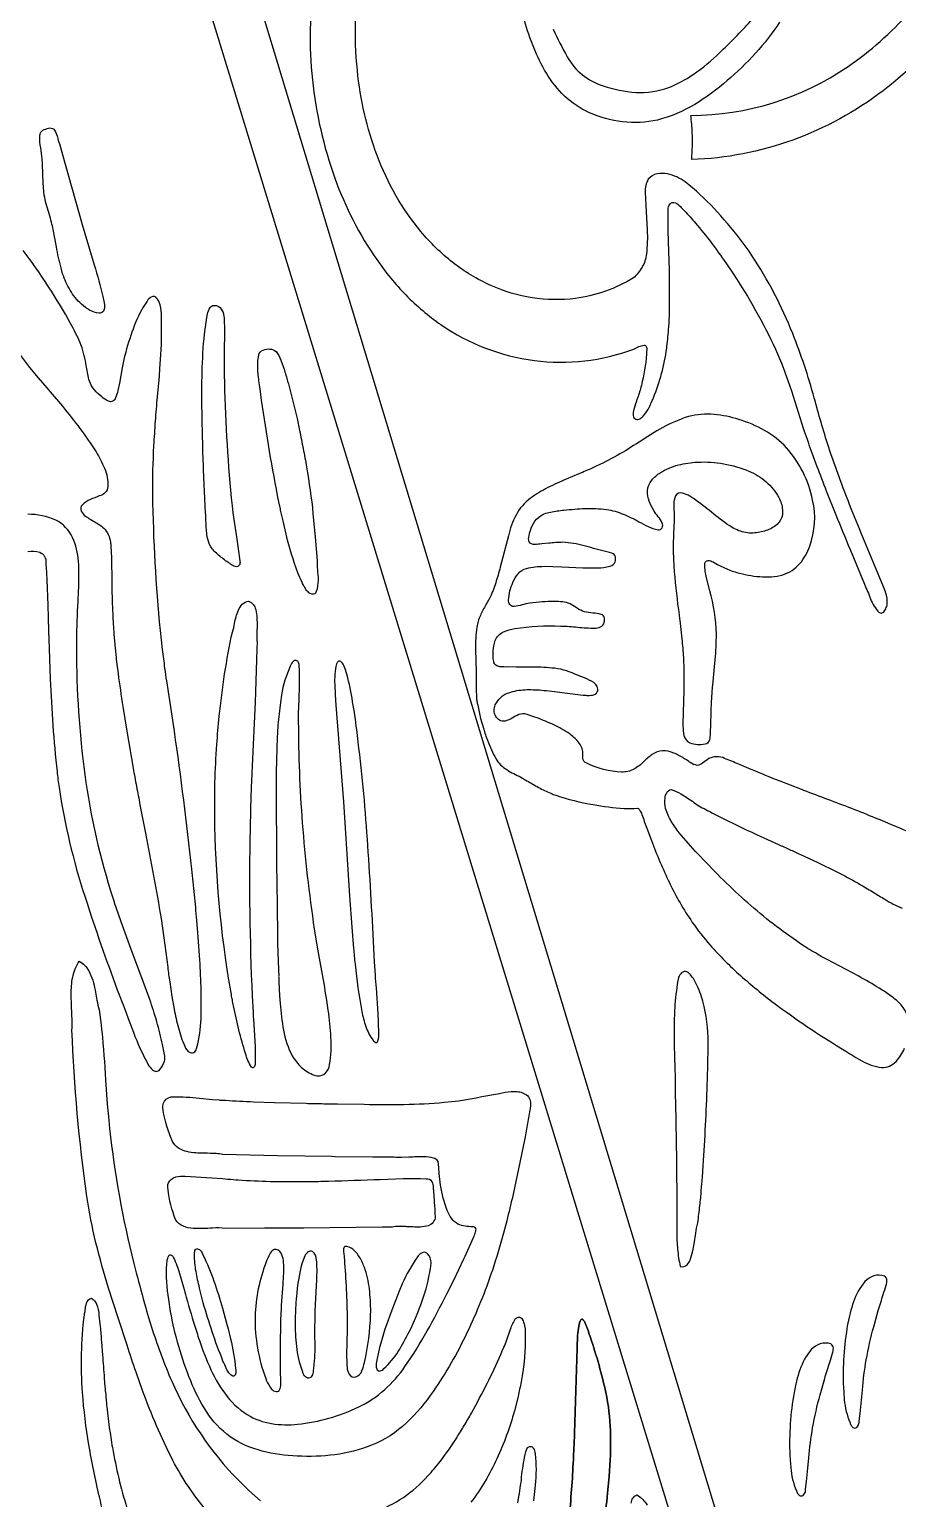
# Model space of a CAD drawing. Header units: inches. Extents: x 35.5 to 88, y 0 to 97.1.
# Drawn here: x 54.69 to 65.77, y 56.55 to 75.31 of the extents above; entities that cross this region are included whole.
import ezdxf

# ---------------------------------------------------------------- set-up
doc = ezdxf.new("R2010")
doc.units = ezdxf.units.IN
doc.header["$MEASUREMENT"] = 0

msp = doc.modelspace()

# ---------------------------------------------------------------- linework, layer by layer
msp.add_lwpolyline([(54.716, 82.975), (70.903, 30.121), (71.325, 30.388), (55.239, 83.53)])
for points in [[(67.018, 77.287), (67.482, 77.045), (67.383, 76.839, -0.012119), (67.214, 76.51, -0.045463), (66.506, 75.43, -0.061912), (65.586, 74.523, -0.075846), (64.433, 73.893, -0.079198), (63.143, 73.644, 0.028847), (63.151, 73.986, 0.023231), (63.131, 74.208, 0.150461), (65.139, 74.832, 0.06051), (65.917, 75.52, 0.04449), (66.532, 76.356, 0.02495), (66.866, 76.962, 0.014803), (67.018, 77.287)], [(54.953, 74.047, -0.253322), (55.012, 74.019, -0.088135), (55.048, 73.933, 0.042217), (55.075, 73.844), (55.148, 73.587), (55.363, 72.815), (55.396, 72.7), (55.517, 72.299, -0.017437), (55.629, 71.896), (55.64, 71.838, -0.074772), (55.647, 71.746, -0.162911), (55.627, 71.699, -0.192018), (55.579, 71.683, -0.105902), (55.458, 71.722, -0.042822), (55.356, 71.798, -0.077936), (55.211, 71.977, -0.056789), (55.115, 72.187), (55.094, 72.262, -0.022288), (55.036, 72.529), (55.011, 72.663), (54.985, 72.797, 0.005456), (54.959, 72.895), (54.937, 72.968, -0.04003), (54.881, 73.189, -0.03812), (54.874, 73.251, -0.008096), (54.861, 73.469), (54.857, 73.578, 0.026376), (54.849, 73.687, 0.036651), (54.83, 73.83, -0.093496), (54.827, 73.975, -0.197156), (54.881, 74.027, -0.068163)], [(57.055, 71.783, -0.254624), (57.14, 71.736, -0.117417), (57.173, 71.646, -0.008538), (57.181, 71.457), (57.176, 71.174, 0.013037), (57.177, 70.891, 0.019441), (57.267, 69.325), (57.277, 69.225), (57.288, 69.137), (57.333, 68.831), (57.356, 68.678), (57.376, 68.524, -0.127955), (57.375, 68.477, -0.404454), (57.316, 68.451, -0.12304), (57.259, 68.482, -0.027285), (57.134, 68.571, -0.037012), (57.023, 68.676, -0.098754), (56.97, 68.788, -0.062212), (56.948, 68.971), (56.944, 69.063, 0.03446), (56.937, 69.155, -0.00553), (56.906, 69.893, -0.013714), (56.903, 69.985), (56.896, 70.308, -0.004931), (56.892, 70.631, -0.011647), (56.902, 71.115, -0.026505), (56.949, 71.598), (56.96, 71.652, -0.059535), (56.984, 71.735, -0.304589)], [(57.759, 71.226, -0.183043), (57.838, 71.193, -0.112445), (57.899, 71.086), (57.94, 70.969, -0.017184), (57.986, 70.815, -0.012292), (58.057, 70.544), (58.106, 70.34), (58.139, 70.186, -0.003665), (58.185, 69.954, -0.008865), (58.207, 69.837, -0.012089), (58.227, 69.721, -0.018116), (58.31, 69.125), (58.339, 68.826), (58.351, 68.676), (58.362, 68.526, 0.024446), (58.362, 68.473), (58.369, 68.379, -0.048572), (58.373, 68.238, -0.113009), (58.336, 68.101, -0.245998), (58.258, 68.116, -0.087268), (58.22, 68.158, -0.030058), (58.178, 68.233, 0.036464), (58.141, 68.31, -0.034769), (57.986, 68.788), (57.928, 69.032), (57.901, 69.154, -0.032387), (57.894, 69.185), (57.875, 69.277, -0.014774), (57.654, 70.575), (57.635, 70.718, -0.026598), (57.627, 70.771, -0.028213), (57.606, 70.96, -0.061853), (57.617, 71.148, -0.241533), (57.674, 71.213, -0.118813)], [(57.488, 68.01, -0.234325), (57.579, 67.899, -0.045344), (57.595, 67.795), (57.596, 67.716), (57.592, 67.598, 0.040877), (57.596, 67.48), (57.594, 67.406), (57.59, 67.261), (57.571, 66.719), (57.535, 65.907), (57.53, 65.805), (57.523, 65.628), (57.514, 65.361), (57.507, 65.094, 0.016712), (57.534, 62.972), (57.545, 62.757, 0.014932), (57.55, 62.676), (57.567, 62.393), (57.57, 62.322), (57.571, 62.269), (57.573, 62.189, -0.045878), (57.573, 62.169), (57.572, 62.109, -0.097577), (57.557, 62.059, -0.536965), (57.527, 62.062, -0.077728), (57.48, 62.145, -0.0362), (57.449, 62.235, -0.02793), (57.296, 62.842, -0.009533), (57.281, 62.918, -0.022006), (57.269, 62.986), (57.229, 63.222, -0.031196), (57.225, 63.252), (57.193, 63.459, -0.039783), (57.059, 65.695, -0.010492), (57.083, 66.178, -0.009317), (57.114, 66.539, -0.027817), (57.281, 67.614, 0.042392), (57.31, 67.725, -0.054842), (57.358, 67.893, -0.100048), (57.408, 67.968, -0.153936)], [(58.326, 61.96, 0.292155), (58.459, 61.977, 0.192285), (58.522, 62.095, 0.058035), (58.539, 62.441, 0.014361), (58.505, 62.787), (58.485, 62.917), (58.467, 63.03), (58.459, 63.08), (58.393, 63.451), (58.377, 63.544), (58.331, 63.823, -0.019165), (58.178, 65.181, -0.018612), (58.127, 66.469, -0.019427), (58.128, 66.644), (58.137, 66.908, 0.004056), (58.138, 67.04, 0.024321), (58.134, 67.172, 0.11654), (58.126, 67.224, 0.588098), (58.057, 67.238, 0.1314), (58.02, 67.178, 0.067668), (57.908, 66.81), (57.894, 66.715, 0.008389), (57.863, 66.428), (57.857, 66.323, 0.014321), (57.84, 65.536), (57.845, 64.749), (57.85, 64.305, 0.00095), (57.859, 63.638), (57.869, 63.305), (57.872, 63.222, 0.047841), (57.872, 63.206, 0.010595), (57.884, 62.972), (57.892, 62.874, 0.030734), (57.933, 62.532, 0.081073), (58.046, 62.206, 0.06995), (58.164, 62.058, 0.105256)], [(59.079, 62.403, 0.10249), (59.099, 62.382, 0.618218), (59.138, 62.396, 0.086581), (59.151, 62.508), (59.148, 62.62), (59.147, 62.645), (59.142, 62.74), (59.119, 63.072, -0.004177), (59.107, 63.238), (59.097, 63.404, 0.002543), (59.016, 64.805, 0.013372), (58.897, 66.132), (58.868, 66.369, 0.015472), (58.816, 66.724, 0.026655), (58.743, 67.075), (58.735, 67.1, 0.026762), (58.702, 67.189, 0.123409), (58.664, 67.239, 0.359697), (58.63, 67.236, 0.068143), (58.609, 67.208, 0.067286), (58.587, 66.944), (58.594, 66.811), (58.602, 66.679), (58.7, 65.446), (58.752, 64.646), (58.778, 64.246), (58.807, 63.846), (58.828, 63.577, 0.00912), (58.847, 63.375, 0.021094), (58.932, 62.773, 0.033672), (58.984, 62.58, 0.084696)], [(62.998, 59.518, 0.306872), (63.084, 59.539, 0.085414), (63.122, 59.598, 0.049617), (63.158, 59.715), (63.175, 59.805), (63.195, 59.94, -0.026547), (63.221, 60.075, 0.013353), (63.247, 60.294, 0.014021), (63.266, 60.487), (63.28, 60.655), (63.291, 60.803, 0.007021), (63.342, 61.837, 0.008381), (63.353, 62.372, 0.065652), (63.287, 62.902, 0.043915), (63.201, 63.126, 0.070348), (63.119, 63.25, 0.077809), (63.081, 63.277, 0.315342), (63.014, 63.264, 0.085992), (62.976, 63.209, 0.025534), (62.967, 63.165, 0.026467), (62.926, 62.818, 0.009355), (62.919, 62.557), (62.92, 62.361, 0.007548), (62.928, 62.067), (62.931, 61.919, -0.023044), (62.932, 61.883, -0.02947), (62.932, 61.828, -0.030666), (62.932, 61.772, -0.004827), (62.952, 60.458), (62.954, 60.399), (62.952, 59.957, 0.018843), (62.963, 59.736, 0.037353)], [(60.347, 60.023, -0.025448), (60.252, 60.03, -0.076163), (60.16, 60.057, -0.117346), (60.076, 60.132, -0.055726), (60.023, 60.231, -0.05753), (59.938, 60.554, -0.028146), (59.922, 60.705), (59.916, 60.78), (59.909, 60.856, 0.19992), (59.849, 60.899, 0.068541), (59.724, 60.916, 0.01675), (59.535, 60.911), (59.44, 60.907, -0.069472), (59.346, 60.912), (59.073, 60.914), (58.595, 60.918), (58.55, 60.919), (57.855, 60.928), (57.508, 60.936), (57.161, 60.948, 0.05267), (57.076, 60.957, 0.02131), (56.927, 60.961, -0.055463), (56.701, 60.983, -0.092096), (56.594, 61.028, -0.120352), (56.516, 61.114, -0.064426), (56.397, 61.506, -0.207227), (56.416, 61.628, -0.270265), (56.527, 61.682, -0.031614), (56.861, 61.665), (57.028, 61.649), (57.111, 61.642, 0.046984), (57.132, 61.641), (57.195, 61.638, 0.004918), (57.552, 61.62), (57.819, 61.61), (58.221, 61.6, 0.006428), (58.422, 61.595, 0.009022), (58.623, 61.592), (58.963, 61.587, 0.008633), (59.473, 61.586, 0.02037), (59.983, 61.612), (60.081, 61.621), (60.167, 61.633, 0.008888), (60.763, 61.741, -0.047988), (60.912, 61.749, -0.177243), (61.05, 61.695, -0.131592), (61.082, 61.632, -0.056904), (61.086, 61.562, -0.014665), (61.053, 61.367, 0.004061), (61.016, 61.173), (60.93, 60.742, -0.010048), (60.783, 60.1), (60.741, 59.941, -0.011412), (60.599, 59.468, -0.029068), (60.275, 58.669, -0.039436), (59.844, 57.923, -0.057699), (59.502, 57.521, -0.092457), (59.058, 57.235, -0.06156), (58.59, 57.115, -0.045283), (58.107, 57.097, -0.052947), (57.663, 57.16, -0.088035), (57.253, 57.343, -0.08967), (56.951, 57.665, -0.049374), (56.749, 58.057, -0.053159), (56.492, 58.944), (56.468, 59.094, -0.051265), (56.444, 59.547, -0.023567), (56.447, 59.582, -0.036042), (56.46, 59.638, -0.199449), (56.483, 59.664, -0.269042), (56.516, 59.651, -0.058094), (56.598, 59.456), (56.656, 59.253, -0.011327), (56.693, 59.126), (56.708, 59.07, 0.010414), (56.834, 58.652, 0.014784), (56.906, 58.446), (56.945, 58.344, 0.00727), (56.987, 58.244, 0.05491), (57.183, 57.899, 0.095432), (57.471, 57.626, 0.098492), (57.782, 57.512, 0.069349), (58.114, 57.504, 0.087025), (58.894, 57.724, 0.071096), (59.222, 57.944, 0.0567), (59.484, 58.24, 0.024065), (59.767, 58.694, 0.012657), (60.017, 59.166), (60.106, 59.344), (60.236, 59.613, 0.026885), (60.251, 59.647), (60.358, 59.886, 0.032266), (60.385, 59.957, 0.146188), (60.389, 60.003, 0.362383)], [(59.843, 60.52), (59.851, 60.424), (59.862, 60.28, -0.025861), (59.867, 60.208), (59.869, 60.135, -0.302272), (59.759, 60.032, -0.059748), (59.651, 60.02, -0.022955), (59.569, 60.022), (59.508, 60.025, 0.046851), (59.462, 60.027, 0.07021), (59.325, 60.02), (59.191, 60.019), (58.191, 60.007), (57.691, 60.004), (57.19, 60.003, 0.056233), (57.028, 60.007, -0.034628), (56.781, 60.003, -0.080305), (56.657, 60.031, -0.14856), (56.558, 60.11, -0.069912), (56.461, 60.501, -0.158025), (56.464, 60.585, -0.227001), (56.56, 60.659, -0.088248), (56.68, 60.668, -0.010731), (57.222, 60.633, 0.013153), (57.357, 60.623, 0.012436), (57.764, 60.603), (57.94, 60.6), (58.016, 60.6), (58.161, 60.6, 0.010531), (58.412, 60.604), (58.507, 60.607, 0.003272), (59.168, 60.629), (59.461, 60.639, -0.0023), (59.607, 60.641), (59.681, 60.64), (59.754, 60.636, -0.348889), (59.828, 60.601, -0.110862)], [(56.797, 59.67, -0.103094), (56.804, 59.722, -0.359427), (56.836, 59.744, -0.191317), (56.881, 59.714, -0.104306), (56.905, 59.667, -0.028427), (57.045, 59.331, -0.0118), (57.155, 58.983), (57.207, 58.793), (57.226, 58.721), (57.257, 58.595, -0.037576), (57.322, 58.212, -0.058159), (57.324, 58.165, -0.123529), (57.313, 58.125, -0.374718), (57.286, 58.118, -0.130227), (57.223, 58.18, -0.078319), (57.184, 58.26, -0.022431), (57.141, 58.362, -0.028693), (56.897, 59.102), (56.862, 59.242, -0.024012), (56.817, 59.454, -0.041477)], [(57.841, 59.735, 0.20167), (57.789, 59.718, 0.10878), (57.745, 59.651, -0.030791), (57.714, 59.578, 0.086572), (57.57, 58.876, 0.090546), (57.706, 58.088, 0.048734), (57.762, 57.978, 0.120586), (57.808, 57.931, 0.245176), (57.874, 57.927, 0.146647), (57.898, 57.995, 0.027998), (57.899, 58.103, -0.031862), (57.897, 58.21), (57.896, 58.403, -0.012861), (57.907, 58.981), (57.909, 59.018), (57.928, 59.292, 0.03758), (57.935, 59.567, 0.071415), (57.914, 59.665, 0.244064)], [(58.305, 59.708, 0.249255), (58.245, 59.702, 0.135891), (58.196, 59.632), (58.168, 59.551, 0.037994), (58.103, 59.186), (58.094, 59.094, 0.012449), (58.083, 58.817, 0.034131), (58.099, 58.497, 0.061124), (58.171, 58.185, 0.262609), (58.242, 58.097, 0.34793), (58.3, 58.121, 0.124048), (58.317, 58.182, 0.03564), (58.337, 58.517, -0.013138), (58.337, 58.853, -0.012928), (58.349, 59.169, 0.014763), (58.362, 59.485, 0.005414), (58.356, 59.602, 0.201118)], [(58.715, 59.772, 0.252938), (58.7, 59.732, 0.033595), (58.705, 59.669, -0.049148), (58.71, 59.607, -0.015396), (58.746, 58.838), (58.746, 58.685), (58.742, 58.571, 0.01697), (58.74, 58.485, 0.025084), (58.745, 58.227, 0.124405), (58.773, 58.141, 0.350864), (58.858, 58.108, 0.228048), (58.935, 58.187, 0.035228), (58.967, 58.292, 0.048956), (59.046, 58.906, 0.030582), (59.034, 59.194, 0.05321), (58.976, 59.476, 0.047042), (58.915, 59.617, 0.095873), (58.818, 59.736, 0.195319)], [(59.214, 58.213, 0.067002), (59.398, 58.433, 0.020986), (59.538, 58.683, 0.02867), (59.704, 59.078, 0.047898), (59.809, 59.494, 0.178441), (59.796, 59.647, 0.099959), (59.764, 59.687, 0.320694), (59.693, 59.688, 0.097395), (59.642, 59.638, 0.054717), (59.449, 59.294), (59.41, 59.203), (59.303, 58.927), (59.249, 58.773, 0.04352), (59.12, 58.302, 0.158408), (59.123, 58.21, 0.400583), (59.169, 58.183, 0.125217)], [(65.602, 59.395, 0.163142), (65.468, 59.397, 0.130404), (65.354, 59.325, 0.092905), (65.208, 59.065, 0.020917), (65.166, 58.922, 0.0307), (65.157, 58.886), (65.133, 58.777, 0.053397), (65.08, 57.974), (65.083, 57.917), (65.091, 57.816, 0.078958), (65.164, 57.523, 0.092932), (65.186, 57.477, 0.193755), (65.221, 57.455, 0.323506), (65.268, 57.486, 0.114603), (65.281, 57.541), (65.294, 57.639), (65.311, 57.811), (65.323, 57.94, -0.026319), (65.371, 58.327, -0.020491), (65.466, 58.748), (65.525, 58.955, -0.011091), (65.556, 59.058, -0.016541), (65.589, 59.161, -0.020432), (65.626, 59.277, 0.088486), (65.635, 59.34, 0.257381)], [(61.683, 58.51, -0.038534), (61.702, 58.757, -0.111665), (61.728, 58.836, -0.489996), (61.755, 58.838, -0.048025), (61.767, 58.824, -0.076291), (61.788, 58.785, -0.007386), (61.805, 58.742, 0.007386), (61.788, 58.785, 0.076291), (61.767, 58.824, 0.048025), (61.755, 58.838, 0.489996), (61.728, 58.836, 0.111665), (61.702, 58.757, 0.038534)], [(61.805, 58.742, -0.027709), (62.019, 58.031, 0.027709)], [(61.581, 56.337, 0.014458), (61.635, 57.1), (61.646, 57.355, 0.0202), (61.648, 57.423, 0.000743), (61.683, 58.51, -0.000743), (61.648, 57.423, -0.0202), (61.646, 57.355), (61.635, 57.1, -0.014458)], [(64.918, 58.528, 0.163142), (64.784, 58.529, 0.130404), (64.67, 58.457, 0.092905), (64.524, 58.197, 0.020917), (64.482, 58.055, 0.0307), (64.473, 58.018), (64.449, 57.909, 0.053397), (64.396, 57.107), (64.399, 57.049), (64.407, 56.949, 0.078958), (64.479, 56.655, 0.092932), (64.502, 56.609, 0.193755), (64.537, 56.588, 0.323506), (64.584, 56.618, 0.114603), (64.597, 56.673), (64.61, 56.771), (64.627, 56.943), (64.639, 57.073, -0.026319), (64.687, 57.459, -0.020491), (64.782, 57.88), (64.841, 58.088, -0.011091), (64.872, 58.191, -0.016541), (64.905, 58.294, -0.020432), (64.942, 58.409, 0.088486), (64.951, 58.473, 0.257381)], [(62.019, 58.031, -0.046921), (62.099, 57.543, -0.031262), (62.103, 57.048, 0.031262), (62.099, 57.543, 0.046921)], [(62.103, 57.048), (62.088, 56.836), (62.069, 56.625, -0.009561), (62.021, 56.203, -0.01768), (61.881, 55.365, 0.01768), (62.021, 56.203, 0.009561), (62.069, 56.625), (62.088, 56.836)]]:
    msp.add_lwpolyline(points, format="xyb", close=True)
for points in [[(58.324, 75.954, 0.121051), (58.59, 73.405, 0.06496), (59.123, 72.367, 0.042223), (59.496, 71.916, 0.047864), (59.943, 71.537, 0.120007), (61.135, 71.081, 0.12359), (62.403, 71.226), (62.467, 71.257, -0.044701), (62.535, 71.277, -0.276724), (62.563, 71.257, -0.111353), (62.569, 71.209, 0.025927), (62.566, 71.16, -0.042065), (62.501, 70.761, -0.027848), (62.451, 70.599, 0.020771), (62.437, 70.558, 0.023418), (62.399, 70.437, 0.075386), (62.395, 70.377, 0.298358), (62.431, 70.33, 0.19329), (62.483, 70.337, 0.052998), (62.524, 70.369, 0.065364), (62.599, 70.481, 0.032893), (62.628, 70.542, 0.040816), (62.635, 70.557, 0.03662), (62.654, 70.604, 0.062036), (62.824, 71.235, 0.009928), (62.849, 71.471, 0.016247), (62.862, 71.826), (62.862, 71.915), (62.862, 72.049), (62.86, 72.182, 0.016372), (62.859, 72.231), (62.847, 72.6, -0.002914), (62.843, 72.785), (62.843, 72.877, -0.06447), (62.843, 72.889, -0.027186), (62.844, 72.929, -0.097349), (62.844, 72.95), (62.845, 72.97, -0.090319), (62.848, 73.04, -0.18092), (62.877, 73.087, -0.287912), (62.954, 73.083, -0.099322), (63.011, 73.031), (63.05, 72.99, -0.018177), (63.193, 72.832, -0.029105), (63.578, 72.324), (63.667, 72.193, -0.039383), (64.212, 71.224), (64.24, 71.163, -0.022842), (64.415, 70.692), (64.567, 70.214, 0.004123), (64.665, 69.935), (64.742, 69.727, 0.007587), (64.861, 69.417), (64.984, 69.108, 0.00599), (65.165, 68.667), (65.347, 68.227, -0.014917), (65.426, 68.037, 0.100586), (65.537, 67.862, 0.234294), (65.582, 67.862, 0.162062), (65.621, 67.912, 0.077824), (65.639, 67.973, 0.101076), (65.609, 68.149), (65.593, 68.191), (65.542, 68.315, -0.005734), (65.201, 69.135, -0.014532), (64.889, 69.982, -0.010952), (64.707, 70.603, 0.029865), (64.432, 71.424, 0.051226), (63.911, 72.421, 0.054642), (63.249, 73.199, 0.026207), (63.06, 73.358, 0.104144), (62.836, 73.462, 0.094407), (62.702, 73.461, 0.174231), (62.588, 73.392, 0.144733), (62.548, 73.226), (62.556, 73.056), (62.575, 72.748, -0.044201), (62.565, 72.44, -0.108735), (62.511, 72.271, -0.075978), (62.4, 72.133, -0.102329), (61.66, 71.871, -0.138815), (60.581, 72.037, -0.063894), (60.094, 72.331, -0.0525), (59.686, 72.726, -0.082926), (59.129, 73.694, -0.064658), (58.876, 74.782, -0.0673), (58.919, 76.1, 0.122244)], [(64.266, 75.396, -0.068097), (63.597, 74.652, -0.042844), (63.182, 74.349, -0.074816), (62.708, 74.149, -0.163682), (61.831, 74.246, -0.081651), (61.521, 74.454, -0.06914), (61.289, 74.747, -0.068765), (61.011, 75.418)], [(61.375, 75.308, 0.023487), (61.556, 74.956, 0.198343), (62.013, 74.587, 0.071638), (62.431, 74.502, 0.105007), (62.853, 74.564, 0.04404), (63.116, 74.7, 0.045345), (63.466, 74.974), (63.546, 75.051, 0.006642), (63.78, 75.287, 0.003559), (63.958, 75.478)], [(54.491, 71.269, 0.026914), (54.693, 70.992), (54.803, 70.86), (54.915, 70.731), (54.956, 70.681), (55.111, 70.496, -0.032252), (55.541, 69.914, -0.039092), (55.649, 69.704, -0.111965), (55.691, 69.471, -0.201459), (55.658, 69.393, -0.135584), (55.583, 69.351, 0.016769), (55.47, 69.304, 0.07881), (55.367, 69.239, 0.342093), (55.352, 69.157, 0.140971), (55.407, 69.094, 0.024845), (55.465, 69.056), (55.51, 69.029, -0.049039), (55.64, 68.941, -0.16902), (55.724, 68.76, -0.050209), (55.73, 68.71), (55.737, 68.561), (55.742, 68.251, 0.009083), (55.747, 68.019, 0.010391), (55.754, 67.845, 0.008892), (55.77, 67.585), (55.78, 67.454), (55.793, 67.324, 0.010661), (55.822, 67.084, 0.002677), (55.882, 66.663), (55.932, 66.349), (56.015, 65.878, 0.00856), (56.058, 65.644, 0.007969), (56.08, 65.526, 0.009114), (56.102, 65.409), (56.172, 65.047, -0.006947), (56.372, 63.959), (56.408, 63.71), (56.456, 63.336, 0.010062), (56.481, 63.149), (56.495, 63.056), (56.509, 62.962), (56.538, 62.801, 0.019384), (56.592, 62.562, 0.042792), (56.673, 62.33, 0.218276), (56.742, 62.246, 0.31638), (56.802, 62.258, 0.133788), (56.829, 62.313, 0.060103), (56.881, 62.676, 0.012809), (56.884, 62.859), (56.883, 62.95, -0.015662), (56.882, 63.042, 0.01083), (56.865, 63.429), (56.845, 63.719), (56.827, 63.936, 0.006322), (56.797, 64.262, 0.009281), (56.781, 64.424, 0.011916), (56.764, 64.587, 0.008527), (56.541, 66.35), (56.444, 66.991, -0.013575), (56.421, 67.152, -0.003679), (56.389, 67.393), (56.375, 67.514), (56.363, 67.635, -0.020923), (56.266, 69.366, -0.016726), (56.28, 69.992, -0.002086), (56.3, 70.304, -0.008972), (56.313, 70.46, -0.012957), (56.327, 70.616), (56.349, 70.88), (56.357, 70.979), (56.368, 71.153, 0.025475), (56.375, 71.675, 0.108938), (56.346, 71.826, 0.080929), (56.319, 71.871, 0.388583), (56.246, 71.89, 0.124706), (56.192, 71.837, 0.059241), (56.029, 71.523, 0.024071), (55.92, 71.186), (55.901, 71.113), (55.876, 70.985), (55.841, 70.792), (55.819, 70.697, -0.029822), (55.791, 70.603, -0.476548), (55.699, 70.561, -0.11268), (55.614, 70.617, -0.061944), (55.522, 70.706, -0.100017), (55.458, 70.817, -0.038985), (55.436, 70.906), (55.412, 71.041, 0.027143), (55.383, 71.174, 0.04631), (55.281, 71.429, 0.024242), (55.217, 71.55), (55.15, 71.67, 0.02094), (54.725, 72.332), (54.612, 72.485)], [(66.11, 64.969, 0.013825), (65.657, 65.171), (65.571, 65.207), (65.49, 65.239, 0.008288), (64.881, 65.477, -0.003602), (64.575, 65.593, -0.022866), (64.537, 65.607), (64.271, 65.71, -0.006569), (63.904, 65.86), (63.722, 65.937, 0.009211), (63.539, 66.011, 0.234484), (63.34, 65.985), (63.282, 65.941, -0.146486), (63.214, 65.912, -0.117555), (63.125, 65.949, -0.068432), (63.105, 65.962), (63.075, 65.982), (63.044, 66.002, 0.039364), (62.914, 66.07, 0.102171), (62.77, 66.1, 0.131464), (62.64, 66.051, 0.033143), (62.534, 65.963, -0.081707), (62.405, 65.864, -0.130733), (62.248, 65.827, -0.110616), (61.804, 65.94, -0.311735), (61.754, 66.006, -0.032599), (61.755, 66.088, 0.133008), (61.682, 66.228, 0.066726), (61.562, 66.33, 0.04385), (61.358, 66.441, 0.019776), (61.142, 66.529, 0.011692), (61.042, 66.563, 0.17025), (60.936, 66.56, 0.051674), (60.851, 66.515, -0.069198), (60.762, 66.476, -0.324803), (60.642, 66.538, -0.242489), (60.637, 66.684, -0.205954), (60.809, 66.84, -0.074093), (61.015, 66.878, -0.028043), (61.225, 66.873, -0.014377), (61.492, 66.842, 0.011785), (61.758, 66.809, -0.024192), (61.805, 66.806, 0.069991), (61.877, 66.809, 0.219262), (61.938, 66.849, 0.220956), (61.937, 66.917, 0.147763), (61.893, 66.969, 0.05503), (61.774, 67.028), (61.651, 67.076, 0.09647), (61.36, 67.155, 0.026332), (61.22, 67.164), (61.009, 67.167), (60.903, 67.167), (60.798, 67.168, -0.026776), (60.695, 67.171, -0.118301), (60.643, 67.19, -0.209312), (60.617, 67.238, -0.130139), (60.635, 67.505, -0.197849), (60.74, 67.616, -0.073161), (60.887, 67.658, -0.047678), (61.473, 67.691, -0.015766), (61.689, 67.676, 0.025233), (61.905, 67.664, 0.119051), (61.979, 67.68, 0.238353), (62.027, 67.739, 0.150861), (62.029, 67.797, 0.269482), (61.99, 67.84, 0.038051), (61.882, 67.856, -0.047221), (61.775, 67.872, -0.054494), (61.681, 67.917), (61.592, 67.972, 0.09356), (61.494, 67.999, 0.043884), (61.392, 68.003, 0.033341), (61.078, 67.984, 0.012489), (60.978, 67.961, -0.05612), (60.878, 67.94, -0.277213), (60.822, 67.965, -0.178501), (60.805, 68.023, -0.088555), (60.862, 68.248, -0.093238), (60.928, 68.358, -0.140875), (61.036, 68.426, -0.059141), (61.26, 68.453), (61.373, 68.451), (61.486, 68.446), (61.752, 68.434, 0.03242), (62.019, 68.438, 0.043402), (62.103, 68.455, 0.198195), (62.168, 68.51, 0.129803), (62.169, 68.574, 0.263177), (62.126, 68.621, -0.008177), (61.858, 68.691), (61.769, 68.715, 0.060483), (61.496, 68.759, 0.032794), (61.318, 68.747), (61.229, 68.738, -0.033096), (61.139, 68.732, -0.334767), (61.07, 68.767, -0.189113), (61.068, 68.844, -0.067546), (61.109, 68.97, -0.091266), (61.187, 69.078, -0.124272), (61.343, 69.146, -0.023326), (61.511, 69.17, -0.013539), (61.784, 69.191, -0.042672), (62.057, 69.178, -0.05748), (62.27, 69.119, -0.03257), (62.468, 69.022, 0.016583), (62.587, 68.961, 0.07249), (62.714, 68.92, 0.327978), (62.765, 68.946, 0.239348), (62.767, 69.003, 0.069602), (62.716, 69.085, -0.049723), (62.66, 69.165, -0.055871), (62.601, 69.284, -0.099275), (62.58, 69.416, -0.156844), (62.633, 69.552, -0.092257), (62.743, 69.648, -0.073968), (62.973, 69.746, -0.044999), (63.219, 69.783, -0.10861), (63.874, 69.668, -0.078745), (64.092, 69.531, -0.095014), (64.254, 69.331, -0.105612), (64.302, 69.175, -0.184858), (64.261, 69.018, -0.119149), (64.129, 68.922, -0.0652), (63.971, 68.881, -0.107724), (63.787, 68.893, -0.080021), (63.622, 68.972, -0.020869), (63.397, 69.142, 0.024493), (63.173, 69.314, 0.018007), (63.119, 69.347, 0.067824), (63.028, 69.386, 0.308855), (62.935, 69.354, 0.098136), (62.915, 69.194), (62.919, 69.113, -0.039758), (62.918, 69.032), (62.912, 68.87, 0.018553), (62.908, 68.625, 0.028687), (62.909, 68.595, 0.009987), (62.92, 68.381, 0.011535), (62.982, 67.835, -0.012203), (62.99, 67.766), (63.017, 67.527, -0.015366), (63.037, 67.287, -0.019731), (63.043, 66.866), (63.031, 66.445, -0.041549), (63.032, 66.411, 0.052343), (63.045, 66.292, 0.239609), (63.121, 66.199, 0.129159), (63.314, 66.186, 0.331855), (63.373, 66.241, 0.055343), (63.384, 66.321), (63.391, 66.582, -0.012589), (63.396, 66.713), (63.405, 66.844, -0.011447), (63.413, 66.937), (63.443, 67.262, 0.0253), (63.458, 67.589, 0.065924), (63.375, 68.142), (63.334, 68.307, -0.05993), (63.309, 68.476, -0.449135), (63.353, 68.526, -0.162354), (63.417, 68.508, 0.02661), (63.563, 68.432, 0.044982), (63.719, 68.375, 0.049023), (64.011, 68.321, 0.089236), (64.307, 68.345, 0.144703), (64.522, 68.487, 0.095831), (64.65, 68.711, 0.144701), (64.687, 69.299, 0.129857), (64.354, 69.967, 0.074902), (64.074, 70.186, 0.055819), (63.747, 70.326, 0.059466), (63.428, 70.391, 0.090744), (63.104, 70.364, 0.054768), (62.776, 70.224), (62.699, 70.18), (62.584, 70.111), (62.471, 70.039, -0.042528), (61.897, 69.718, -0.013061), (61.794, 69.672, -0.022021), (61.703, 69.634), (61.543, 69.567, 0.011677), (61.308, 69.457, 0.043189), (61.087, 69.322, 0.112255), (60.901, 69.107, 0.073963), (60.805, 68.84), (60.699, 68.44, -0.014365), (60.642, 68.243, -0.034051), (60.567, 68.052), (60.517, 67.962, 0.035906), (60.446, 67.825, 0.06818), (60.401, 67.677, 0.036909), (60.385, 67.392), (60.392, 67.107), (60.392, 67.093), (60.391, 66.887), (60.396, 66.784, 0.052122), (60.402, 66.732, 0.004693), (60.412, 66.682, 0.030024), (60.498, 66.345, 0.032109), (60.526, 66.263, 0.038872), (60.63, 66.024, 0.121729), (60.763, 65.872, 0.046334), (60.94, 65.774), (61.04, 65.717, 0.013035), (61.189, 65.631, 0.036562), (61.345, 65.556, 0.030857), (61.41, 65.531, 0.040798), (61.885, 65.413, 0.029278), (62.28, 65.362, 0.030829), (62.45, 65.365, -0.182058), (62.479, 65.343, -0.060267), (62.508, 65.287, -0.028641), (62.538, 65.198, 0.064597), (62.571, 65.11), (62.629, 64.954, 0.021778), (62.858, 64.416, 0.038527), (63.151, 63.909, 0.031671), (63.378, 63.619, 0.029015), (63.767, 63.229, 0.017526), (64.194, 62.879, 0.022799), (65.048, 62.302), (65.11, 62.265), (65.137, 62.248, 0.006795), (65.237, 62.186), (65.314, 62.142, 0.097213), (65.566, 62.057, 0.22016), (65.751, 62.134, 0.092079), (65.86, 62.302, 0.159486)], [(54.672, 68.641, -0.134266), (54.824, 68.632, -0.350618), (54.899, 68.499, -0.005962), (54.914, 68.282), (54.925, 67.957), (54.93, 67.794), (54.936, 67.631), (54.942, 67.406), (54.957, 67.012, 0.017777), (55.043, 65.834, 0.014257), (55.07, 65.632, 0.042032), (55.397, 64.243), (55.426, 64.154), (55.48, 63.988, 0.011102), (55.894, 62.834), (55.965, 62.647), (56.018, 62.507, 0.021382), (56.06, 62.402, 0.024394), (56.204, 62.098, 0.093671), (56.263, 62.027, 0.159684), (56.31, 62.007, 0.225677), (56.355, 62.029, 0.114889), (56.414, 62.137, 0.143155), (56.417, 62.201), (56.405, 62.264, 0.030295), (56.39, 62.348, 0.018287), (56.317, 62.64, 0.015058), (56.226, 62.926), (56.1, 63.27), (56.004, 63.528), (55.862, 63.915), (55.828, 64.013), (55.778, 64.159, -0.047455), (55.772, 64.178), (55.731, 64.307, -0.045402), (55.389, 65.895, -0.031432), (55.294, 67.501, -0.012582), (55.313, 68.009), (55.318, 68.136, 0.026596), (55.317, 68.517, 0.093823), (55.241, 68.819, 0.173877), (55.026, 69.043, 0.101558), (54.671, 69.117)], [(65.919, 62.627, 0.19418), (65.756, 62.915, 0.014757), (65.682, 62.971, 0.025263), (65.538, 63.068, 0.012763), (65.275, 63.221), (64.872, 63.434, -0.01309), (64.673, 63.547, -0.028746), (64.624, 63.576, -0.014245), (64.481, 63.671, -0.03395), (63.819, 64.193, -0.021006), (63.219, 64.786, -0.011539), (62.984, 65.052, -0.041715), (62.883, 65.198, -0.057542), (62.811, 65.361, -0.0801), (62.803, 65.495, -0.100157), (62.824, 65.563, -0.194389), (62.882, 65.604, -0.063077), (63.004, 65.549, -0.021543), (63.172, 65.439, 0.048051), (63.346, 65.338, 0.015006), (63.418, 65.299, 0.013764), (63.971, 65.031), (64.251, 64.903, -0.006875), (64.391, 64.84, -0.00885), (64.53, 64.775), (64.743, 64.676), (64.822, 64.638, -0.02577), (65.366, 64.349), (65.387, 64.337, -0.02389), (65.468, 64.29, 0.010177), (65.608, 64.204, 0.051233), (65.828, 64.09, 0.107949)], [(56.952, 56.398, -0.052263), (56.521, 57.042, -0.032356), (56.135, 57.936), (56.053, 58.166, -0.007464), (55.937, 58.513), (55.825, 58.86), (55.702, 59.242, -0.015787), (55.54, 59.82, -0.025668), (55.425, 60.41, -0.026454), (55.234, 62.535, 0.026947), (55.236, 62.647), (55.229, 62.842), (55.225, 62.989, -0.05347), (55.243, 63.209, -0.099597), (55.327, 63.414, -0.141439), (55.449, 63.289, -0.077256), (55.529, 63.044), (55.553, 62.917, 0.023913), (55.58, 62.791), (55.605, 62.602, -0.016086), (55.614, 62.52, -0.011064), (55.663, 61.899), (55.685, 61.588), (55.698, 61.433), (55.714, 61.278, 0.035557), (56.024, 59.555), (56.054, 59.436, 0.004231), (56.175, 58.991, 0.021906), (56.392, 58.335, 0.034166), (56.678, 57.706, 0.092354), (57.639, 56.528, 0.077794)], [(55.692, 56.169, -0.017682), (55.584, 56.579, -0.015448), (55.45, 57.239, -0.024584), (55.369, 57.907, -0.049282), (55.392, 58.901, 0.055739), (55.402, 58.959, -0.060656), (55.42, 59.048, -0.302307), (55.485, 59.111, -0.157885), (55.549, 59.036, -0.072447), (55.578, 58.894, 0.038482), (55.594, 58.75, -0.010934), (55.61, 58.556), (55.623, 58.387, 0.002297), (55.646, 58.091), (55.655, 57.98, 0.015273), (55.664, 57.883, 0.020357), (55.672, 57.798, 0.02274), (55.679, 57.724), (55.71, 57.464, 0.003656), (55.729, 57.335, 0.017281), (55.75, 57.206, 0.030464), (55.935, 56.434, 0.049086)], [(59.092, 56.385, 0.069279), (59.463, 56.57, 0.05786), (59.775, 56.843, 0.023125), (59.933, 57.03, 0.027533), (60.144, 57.33, 0.00945), (60.24, 57.487, 0.018014), (60.286, 57.566, 0.024094), (60.332, 57.646), (60.388, 57.749, 0.008613), (60.577, 58.113, 0.019436), (60.746, 58.488, 0.034454), (60.783, 58.579), (60.831, 58.719, -0.050759), (60.895, 58.852, -0.121371), (60.929, 58.871, -0.337194), (60.981, 58.844, -0.085532), (61.009, 58.765, -0.056458), (61.018, 58.681, -0.044078), (60.987, 58.172), (60.966, 58.046, -0.012388), (60.927, 57.859), (60.881, 57.673, -0.039728), (60.657, 57.064, -0.055245), (60.326, 56.507, -0.115164)], [(60.924, 56.501), (60.939, 56.582, 0.015172), (60.977, 56.867, -0.024111), (61.026, 57.151, -0.100441), (61.047, 57.203, -0.54525), (61.121, 57.197, -0.160992), (61.144, 57.126, -0.056874), (61.146, 56.724), (61.125, 56.524, -0.024368)], [(62.37, 56.498, -0.098244), (62.393, 56.561, -0.178418), (62.445, 56.602, -0.12315), (62.575, 56.47, -0.056932)]]:
    msp.add_lwpolyline(points, format="xyb")

doc.saveas('drawing.dxf')
